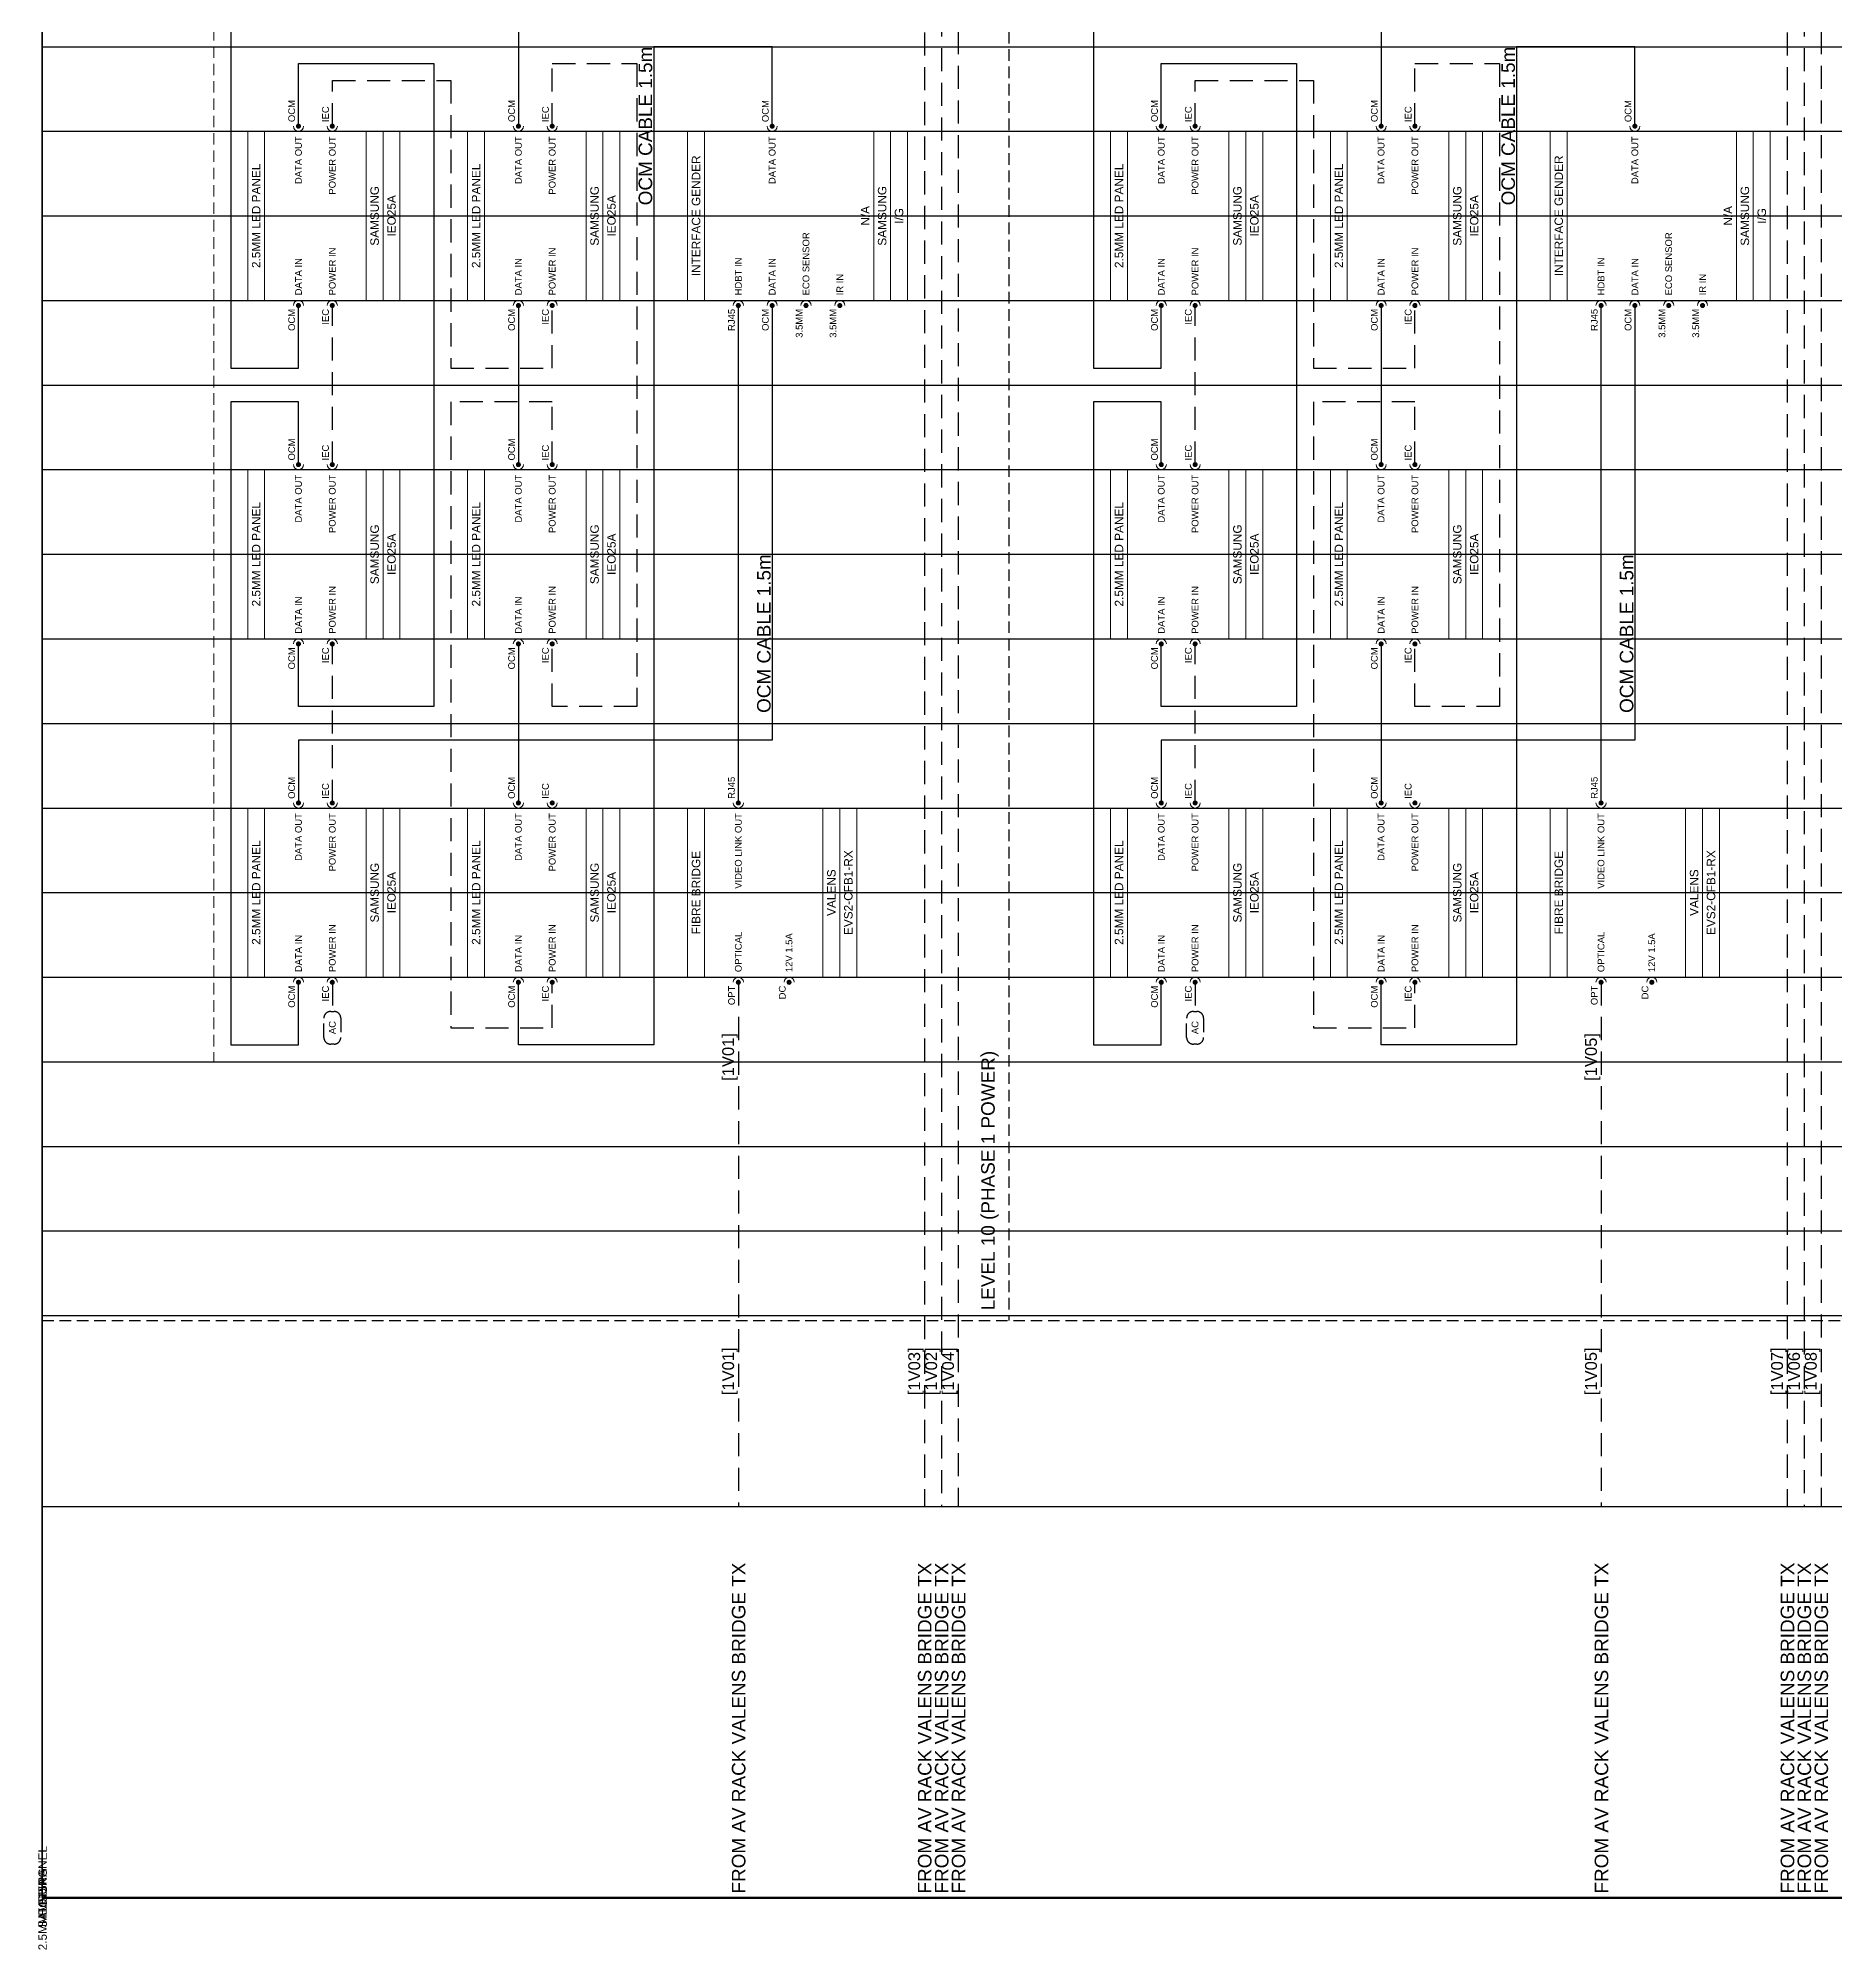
# Model space of a CAD drawing. Header units: millimetres. Extents: x 0 to 592, y -6 to 839.
# Drawn here: x -0.5 to 193.9, y -5.6 to 201.1 of the extents above; entities that cross this region are included whole.
import ezdxf
from ezdxf.enums import TextEntityAlignment as Align

# ---------------------------------------------------------------- set-up
doc = ezdxf.new("R2010")
doc.units = ezdxf.units.MM
doc.linetypes.add('DASHED', pattern=[0.75, 0.5, -0.25])
doc.linetypes.add('DASHED2', pattern=[0.375, 0.25, -0.125])
for name, color, linetype in [('SC - 3 Core Flex', 7, 'DASHED'), ('SC - Cat - Red - AV', 1, 'Continuous'), ('SC - Fibre', 170, 'DASHED'), ('SC - Text', 7, 'Continuous'), ('Text', 7, 'Continuous')]:
    doc.layers.add(name, color=color, linetype=linetype)
doc.layers.add('SC - Equipment', color=7, linetype='Continuous', lineweight=13)
doc.layers.add('SC - Xlines', color=252, linetype='Continuous', plot=False)
doc.styles.add('ARIAL', font='arial.ttf')
doc.styles.get("Standard").update_dxf_attribs({"font": 'arial.ttf'})

# ---------------------------------------------------------------- blocks, each defined once
blk = doc.blocks.new('SAMSUNG I-G CARD - SCHEMATIC')
at = {"layer": 'SC - Equipment'}
for p, q in [((-25, 0), (25, 0)), ((-25, -65), (-25, 0)), ((25, 0), (25, -65)), ((25, -5), (-25, -5)), ((25, -55), (-25, -55)), ((25, -55), (-25, -55)), ((25, -60), (-25, -60)), ((25, -60), (-25, -60)), ((25, -60), (-25, -60)), ((25, -65), (-25, -65))]:
    blk.add_line(p, q, dxfattribs=at)
at = {"layer": 'SC - Equipment', "const_width": 0.7}
for points in [[(-26.1, -15, 1), (-26.9, -15, 1)], [(-26.1, -25, 1), (-26.9, -25, 1)], [(26.1, -25, -1), (26.9, -25, -1)], [(-26.1, -35, 1), (-26.9, -35, 1)], [(-26.1, -45, 1), (-26.9, -45, 1)]]:
    blk.add_lwpolyline(points, format="xyb", close=True, dxfattribs=at)
at = {"layer": 'SC - Equipment'}
for centre, start, end in [((-26.5, -15), 270, 90), ((-26.5, -25), 270, 90), ((26.5, -25), 90, 270), ((-26.5, -35), 270, 90), ((-26.5, -45), 270, 90)]:
    blk.add_arc(centre, 1.5, start, end, dxfattribs=at)
at = {"ltscale": 5}
for tag, p in [('DESCRIPTION', (0, -2.5)), ('BRACKET', (0, -52.5)), ('MAKE', (0, -57.5)), ('MODEL', (0, -62.5))]:
    blk.add_attdef(tag, text='', height=2.5, dxfattribs=at).set_placement(p, align=Align.MIDDLE_CENTER)
at = {"ltscale": 5, "flags": 1}
for tag, p in [('ROOM_TYPE', (45, -5)), ('LOCATION', (45, -10)), ('RACK_EQUIPMENT_(Y/N)', (45, -15)), ('IP_(Y/N)', (45, -30)), ('POE(WATT)', (45, -35)), ('AMP(@240V)', (45, -40)), ('WATT', (45, -45)), ('BTU/H', (45, -50)), ('WEIGHT(KG)', (45, -55)), ('TRANSFORMER_TAPS', (45, -60))]:
    blk.add_attdef(tag, p, '', height=2.5, dxfattribs=at)
at = {"layer": 'SC - Equipment', "ltscale": 5, "char_height": 2}
for s, insert, width, attachment_point in [('RJ45', (-27.5, -13), 5.7736, 6), ('HDBT IN', (-23.5, -15), 23.5, 4), ('OCM', (-27.5, -23), 5.7736, 6), ('OCM', (27.7, -23), 3.7458, 4), ('DATA IN ', (-23.5, -25), 28.0635, 4), ('DATA OUT', (23.5, -25), 23.5, 6), ('3.5MM', (-27.5, -33), 5.7736, 6), ('ECO SENSOR', (-23.5, -35), 23.5, 4), ('3.5MM', (-27.5, -43), 5.7736, 6), ('IR IN', (-23.5, -45), 23.5, 4)]:
    blk.add_mtext(s, dxfattribs=dict(at, insert=insert, width=width, attachment_point=attachment_point))
blk = doc.blocks.new('SAMSUNG LH025IEA - SCHEMATIC')
at = {"layer": 'SC - Equipment'}
for p, q in [((-25, 0), (25, 0)), ((-25, -45), (-25, 0)), ((25, 0), (25, -45)), ((25, -5), (-25, -5)), ((25, -35), (-25, -35)), ((25, -35), (-25, -35)), ((25, -40), (-25, -40)), ((25, -40), (-25, -40)), ((25, -40), (-25, -40)), ((25, -45), (-25, -45))]:
    blk.add_line(p, q, dxfattribs=at)
at = {"layer": 'SC - Equipment', "const_width": 0.7}
for points in [[(-26.1, -15, 1), (-26.9, -15, 1)], [(26.1, -15, -1), (26.9, -15, -1)], [(-26.1, -25, 1), (-26.9, -25, 1)], [(26.1, -25, -1), (26.9, -25, -1)]]:
    blk.add_lwpolyline(points, format="xyb", close=True, dxfattribs=at)
at = {"layer": 'SC - Equipment'}
for centre, start, end in [((-26.5, -15), 270, 90), ((26.5, -15), 90, 270), ((-26.5, -25), 270, 90), ((26.5, -25), 90, 270)]:
    blk.add_arc(centre, 1.5, start, end, dxfattribs=at)
at = {"ltscale": 5}
for tag, p in [('DESCRIPTION', (0, -2.5)), ('MAKE', (0, -37.5)), ('MODEL', (0, -42.5))]:
    blk.add_attdef(tag, text='', height=2.5, dxfattribs=at).set_placement(p, align=Align.MIDDLE_CENTER)
at = {"ltscale": 5, "flags": 1}
for tag, p in [('ROOM_TYPE', (45, -5)), ('LOCATION', (45, -10)), ('RACK_EQUIPMENT_(Y/N)', (45, -15)), ('IP_(Y/N)', (45, -30)), ('POE(WATT)', (45, -35)), ('AMP(@240V)', (45, -40)), ('WATT', (45, -45)), ('BTU/H', (45, -50)), ('WEIGHT(KG)', (45, -55)), ('TRANSFORMER_TAPS', (45, -60))]:
    blk.add_attdef(tag, p, '', height=2.5, dxfattribs=at)
blk.add_attdef('BRACKET', text='', height=2.5, dxfattribs=at).set_placement((0, -32.5), align=Align.MIDDLE_CENTER)
at = {"layer": 'SC - Equipment', "ltscale": 5, "char_height": 2}
for s, insert, width, attachment_point in [('OCM', (-27.5, -13), 5.7736, 6), ('DATA IN', (-23.5, -15), 23.5, 4), ('DATA OUT', (23.5, -15), 23.5, 6), ('OCM', (27.72, -13), 7.1748, 4), ('IEC', (-27.5, -23), 5.7736, 6), ('IEC', (27.72, -23), 7.1748, 4), ('POWER IN', (-23.5, -25), 23.5, 4), ('POWER OUT', (23.5, -25), 23.5, 6)]:
    blk.add_mtext(s, dxfattribs=dict(at, insert=insert, width=width, attachment_point=attachment_point))
blk = doc.blocks.new('VALENS - FIBRE BRIDGE RX')
at = {"layer": 'SC - Equipment'}
for p, q in [((-25, 0), (25, 0)), ((-25, -50), (-25, 0)), ((25, 0), (25, -50)), ((25, -5), (-25, -5)), ((25, -40), (-25, -40)), ((25, -40), (-25, -40)), ((25, -45), (-25, -45)), ((25, -45), (-25, -45)), ((25, -45), (-25, -45)), ((25, -50), (-25, -50))]:
    blk.add_line(p, q, dxfattribs=at)
at = {"layer": 'SC - Equipment', "const_width": 0.7}
for points in [[(-26.1, -15, 1), (-26.9, -15, 1)], [(26.1, -15, -1), (26.9, -15, -1)], [(-26.1, -30, 1), (-26.9, -30, 1)]]:
    blk.add_lwpolyline(points, format="xyb", close=True, dxfattribs=at)
at = {"layer": 'SC - Equipment'}
for centre, start, end in [((-26.5, -15), 270, 90), ((26.5, -15), 90, 270), ((-26.5, -30), 270, 90)]:
    blk.add_arc(centre, 1.5, start, end, dxfattribs=at)
at = {"ltscale": 5}
for tag, p in [('DESCRIPTION', (0, -2.5)), ('MAKE', (0, -42.5)), ('MODEL', (0, -47.5))]:
    blk.add_attdef(tag, text='', height=2.5, dxfattribs=at).set_placement(p, align=Align.MIDDLE_CENTER)
at = {"ltscale": 5, "flags": 1}
for tag, p in [('ROOM_TYPE', (45, -5)), ('LOCATION', (45, -10)), ('RACK_EQUIPMENT_(Y/N)', (45, -15)), ('IP_(Y/N)', (45, -30)), ('POE(WATT)', (45, -35)), ('AMP(@240V)', (45, -40)), ('WATT', (45, -45)), ('BTU/H', (45, -50)), ('WEIGHT(KG)', (45, -55)), ('TRANSFORMER_TAPS', (45, -60))]:
    blk.add_attdef(tag, p, '', height=2.5, dxfattribs=at)
blk.add_attdef('BRACKET', text='', height=2.5, dxfattribs=at).set_placement((0, -37.5), align=Align.MIDDLE_CENTER)
at = {"layer": 'SC - Equipment', "ltscale": 5, "char_height": 2}
for s, insert, width, attachment_point in [('OPT', (-27.5, -13), 5.7736, 6), ('OPTICAL', (-23.5, -15), 31.9845, 4), ('VIDEO LINK OUT', (23.5, -15), 23.5, 6), ('RJ45', (27.72, -13), 7.1748, 4), ('DC', (-27.5, -28), 5.7736, 6), ('12V 1.5A', (-23.5, -30), 23.5, 4)]:
    blk.add_mtext(s, dxfattribs=dict(at, insert=insert, width=width, attachment_point=attachment_point))
blk = doc.blocks.new('*E6')
at = {"ltscale": 5}
for s, height in [('2.5MM LED PANEL', 0.9145), ('SAMSUNG', 0.915), ('IEO25A', 0.915)]:
    blk.add_text(s, height=height, rotation=90, dxfattribs=at).set_placement((-22.18, -830.29), align=Align.MIDDLE_CENTER)
blk = doc.blocks.new('*E7')
at = {"ltscale": 5}
for s, height in [('2.5MM LED PANEL', 0.9145), ('SAMSUNG', 0.915), ('IEO25A', 0.915)]:
    blk.add_text(s, height=height, rotation=90, dxfattribs=at).set_placement((-45.96, -830.29), align=Align.MIDDLE_CENTER)
blk = doc.blocks.new('*E8')
at = {"ltscale": 5}
for s, height in [('2.5MM LED PANEL', 0.9145), ('SAMSUNG', 0.915), ('IEO25A', 0.915)]:
    blk.add_text(s, height=height, rotation=90, dxfattribs=at).set_placement((-115.47, -830.29), align=Align.MIDDLE_CENTER)
blk = doc.blocks.new('*E9')
at = {"ltscale": 5}
for s, height in [('2.5MM LED PANEL', 0.9145), ('SAMSUNG', 0.915), ('IEO25A', 0.915)]:
    blk.add_text(s, height=height, rotation=90, dxfattribs=at).set_placement((-139.24, -830.29), align=Align.MIDDLE_CENTER)
blk = doc.blocks.new('*E10')
at = {"ltscale": 5}
for s, height in [('2.5MM LED PANEL', 0.9145), ('SAMSUNG', 0.915), ('IEO25A', 0.915)]:
    blk.add_text(s, height=height, rotation=90, dxfattribs=at).set_placement((-208.75, -830.29), align=Align.MIDDLE_CENTER)
blk = doc.blocks.new('*E11')
at = {"ltscale": 5}
for s, height in [('2.5MM LED PANEL', 0.9145), ('SAMSUNG', 0.915), ('IEO25A', 0.915)]:
    blk.add_text(s, height=height, rotation=90, dxfattribs=at).set_placement((-232.53, -830.29), align=Align.MIDDLE_CENTER)
blk = doc.blocks.new('*E12')
at = {"ltscale": 5}
for s, height in [('2.5MM LED PANEL', 0.9145), ('SAMSUNG', 0.915), ('IEO25A', 0.915)]:
    blk.add_text(s, height=height, rotation=90, dxfattribs=at).set_placement((-302.03, -830.29), align=Align.MIDDLE_CENTER)
blk = doc.blocks.new('*E13')
at = {"ltscale": 5}
for s, height in [('2.5MM LED PANEL', 0.9145), ('SAMSUNG', 0.915), ('IEO25A', 0.915)]:
    blk.add_text(s, height=height, rotation=90, dxfattribs=at).set_placement((-325.81, -830.29), align=Align.MIDDLE_CENTER)
blk = doc.blocks.new('*E14')
at = {"ltscale": 5}
for s, height in [('EVS2-CFB1-RX', 0.9145), ('FIBRE BRIDGE', 0.9145), ('VALENS', 0.915)]:
    blk.add_text(s, height=height, rotation=90, dxfattribs=at).set_placement((-69.74, -830.29), align=Align.MIDDLE_CENTER)
blk = doc.blocks.new('*E15')
at = {"ltscale": 5}
for s, height in [('EVS2-CFB1-RX', 0.9145), ('FIBRE BRIDGE', 0.9145), ('VALENS', 0.915)]:
    blk.add_text(s, height=height, rotation=90, dxfattribs=at).set_placement((-349.59, -830.29), align=Align.MIDDLE_CENTER)
blk = doc.blocks.new('*E16')
at = {"ltscale": 5}
for s, height in [('EVS2-CFB1-RX', 0.9145), ('FIBRE BRIDGE', 0.9145), ('VALENS', 0.915)]:
    blk.add_text(s, height=height, rotation=90, dxfattribs=at).set_placement((-256.31, -830.29), align=Align.MIDDLE_CENTER)
blk = doc.blocks.new('*E17')
at = {"ltscale": 5}
for s, height in [('EVS2-CFB1-RX', 0.9145), ('FIBRE BRIDGE', 0.9145), ('VALENS', 0.915)]:
    blk.add_text(s, height=height, rotation=90, dxfattribs=at).set_placement((-163.02, -830.29), align=Align.MIDDLE_CENTER)

msp = doc.modelspace()

# ---------------------------------------------------------------- linework, layer by layer
at = {"color": 31, "linetype": 'DASHED2', "ltscale": 5}
msp.add_line((104.49, 839.28), (104.49, 62.45), dxfattribs=at)
at = {"color": 30, "linetype": 'DASHED2', "ltscale": 5}
msp.add_line((-0.03, 62.45), (519.95, 62.45), dxfattribs=at)
at = {"linetype": 'Continuous', "ltscale": 5}
msp.add_lwpolyline([(-0.03, -0.01), (519.95, -0.01), (519.95, 839.36), (-0.03, 839.36)], close=True, dxfattribs=at)
at = {"ltscale": 5}
for points in [[(27.67, 228.15), (27.67, 234.92), (20.35, 234.92), (20.35, 165.41), (27.67, 165.41), (27.67, 172.18)], [(120.95, 228.15), (120.95, 234.92), (113.64, 234.92), (113.64, 165.41), (120.95, 165.41), (120.95, 172.18)], [(51.45, 208.76), (51.45, 191.57)], [(144.73, 208.76), (144.73, 191.57)], [(78.88, 191.57), (78.88, 200.17), (66.08, 200.17), (66.08, 92.25), (51.45, 92.25), (51.45, 99.02)], [(172.17, 191.57), (172.17, 200.17), (159.36, 200.17), (159.36, 92.25), (144.73, 92.25), (144.73, 99.02)], [(27.67, 191.57), (27.67, 198.34), (42.3, 198.34), (42.3, 128.83), (27.67, 128.83), (27.67, 135.6)], [(120.95, 191.57), (120.95, 198.34), (135.59, 198.34), (135.59, 128.83), (120.95, 128.83), (120.95, 135.6)], [(78.88, 172.18), (78.88, 125.18), (27.67, 125.18), (27.67, 118.41)], [(51.45, 172.18), (51.45, 154.99)], [(172.17, 172.18), (172.17, 125.18), (120.95, 125.18), (120.95, 118.41)], [(144.73, 172.18), (144.73, 154.99)], [(27.67, 154.99), (27.67, 161.76), (20.35, 161.76), (20.35, 92.25), (27.67, 92.25), (27.67, 99.02)], [(120.95, 154.99), (120.95, 161.76), (113.64, 161.76), (113.64, 92.25), (120.95, 92.25), (120.95, 99.02)], [(51.45, 135.6), (51.45, 118.41)], [(144.73, 135.6), (144.73, 118.41)]]:
    msp.add_lwpolyline(points, dxfattribs=at)
at = {"layer": 'SC - 3 Core Flex', "ltscale": 5}
for points in [[(31.33, 191.57), (31.33, 196.51), (44.13, 196.51), (44.13, 165.41), (55.11, 165.41), (55.11, 172.18)], [(55.11, 191.57), (55.11, 198.34), (64.25, 198.34), (64.25, 128.83), (55.11, 128.83), (55.11, 135.6)], [(124.61, 191.57), (124.61, 196.51), (137.42, 196.51), (137.42, 165.41), (148.39, 165.41), (148.39, 172.18)], [(148.39, 191.57), (148.39, 198.34), (157.54, 198.34), (157.54, 128.83), (148.39, 128.83), (148.39, 135.6)], [(31.33, 154.99), (31.33, 172.18)], [(124.61, 154.99), (124.61, 172.18)], [(55.11, 154.99), (55.11, 161.76), (44.13, 161.76), (44.13, 94.08), (55.11, 94.08), (55.11, 99.02)], [(148.39, 154.99), (148.39, 161.76), (137.42, 161.76), (137.42, 94.08), (148.39, 94.08), (148.39, 99.02)], [(31.33, 118.41), (31.33, 135.6)], [(124.61, 118.41), (124.61, 135.6)], [(31.33, 99.02), (31.33, 95.87)], [(124.61, 99.02), (124.61, 95.87)]]:
    msp.add_lwpolyline(points, dxfattribs=at)
at = {"layer": 'SC - 3 Core Flex', "ltscale": 3}
for points in [[(30.41, 93.06), (30.41, 95.14, -0.414214), (31.15, 95.87), (31.51, 95.87, -0.414214), (32.24, 95.14), (32.24, 93.06, -0.414214), (31.51, 92.33), (31.15, 92.33, -0.414214)], [(123.7, 93.06), (123.7, 95.14, -0.414214), (124.43, 95.87), (124.79, 95.87, -0.414214), (125.53, 95.14), (125.53, 93.06, -0.414214), (124.79, 92.33), (124.43, 92.33, -0.414214)]]:
    msp.add_lwpolyline(points, format="xyb", close=True, dxfattribs=at)
at = {"layer": 'SC - Cat - Red - AV', "ltscale": 5}
for points in [[(75.23, 118.41), (75.23, 172.18)], [(168.51, 118.41), (168.51, 172.18)]]:
    msp.add_lwpolyline(points, dxfattribs=at)
at = {"layer": 'SC - Equipment', "color": 251, "linetype": 'DASHED2', "ltscale": 5, "true_color": 0x636466}
msp.add_lwpolyline([(18.52, 273.33), (18.52, 90.42), (384.34, 90.42), (384.34, 273.33)], close=True, dxfattribs=at)
at = {"layer": 'SC - Fibre', "ltscale": 5}
for points in [[(99, 839.36), (99, 42.33)], [(192.29, 839.36), (192.29, 42.33)], [(75.23, 830.65), (75.23, 803.77), (97.18, 803.77), (97.18, 42.33)], [(168.51, 830.65), (168.51, 803.77), (190.46, 803.77), (190.46, 42.33)], [(75.23, 464.84), (75.23, 437.95), (95.35, 437.95), (95.35, 42.33)], [(168.51, 464.84), (168.51, 437.95), (188.63, 437.95), (188.63, 42.33)], [(75.23, 99.02), (75.23, 42.33)], [(168.51, 99.02), (168.51, 42.33)]]:
    msp.add_lwpolyline(points, dxfattribs=at)
at = {"layer": 'SC - Xlines', "ltscale": 5, "transparency": 33554687}
for points in [[(-0.03, 0.06), (-0.03, 839.36)], [(-0.03, 0.06), (-0.03, 839.36)], [(519.95, 0.06), (-0.03, 0.06)], [(519.95, 0.06), (-0.03, 0.06)]]:
    msp.add_lwpolyline(points, dxfattribs=at)
at = {"layer": 'SC - Xlines', "ltscale": 5}
for points in [[(-0.03, 200.17), (519.95, 200.17)], [(-0.03, 181.88), (519.95, 181.88)], [(-0.03, 163.59), (519.95, 163.59)], [(-0.03, 145.29), (519.95, 145.29)], [(-0.03, 127), (519.95, 127)], [(-0.03, 108.71), (519.95, 108.71)], [(-0.03, 90.42), (519.95, 90.42)], [(-0.03, 72.13), (519.95, 72.13)], [(-0.03, 42.33), (519.95, 42.33)]]:
    msp.add_lwpolyline(points, dxfattribs=at)
at = {"layer": 'SC - Xlines', "color": 250, "ltscale": 5}
for points in [[(-0.03, 191.02), (519.95, 191.02)], [(-0.03, 172.73), (519.95, 172.73)], [(-0.03, 154.44), (519.95, 154.44)], [(-0.03, 136.15), (519.95, 136.15)], [(-0.03, 117.86), (519.95, 117.86)], [(-0.03, 99.57), (519.95, 99.57)], [(-0.03, 81.28), (519.95, 81.28)], [(-0.03, 62.99), (519.95, 62.99)]]:
    msp.add_lwpolyline(points, dxfattribs=at)

# ---------------------------------------------------------------- block references
at = {"ltscale": 5}
for name, p in [('*E6', (22.18, 830.29)), ('*E7', (45.96, 830.29)), ('*E8', (115.47, 830.29)), ('*E9', (139.24, 830.29)), ('*E10', (208.75, 830.29)), ('*E11', (232.53, 830.29)), ('*E12', (302.03, 830.29)), ('*E13', (325.81, 830.29)), ('*E14', (69.74, 830.29)), ('*E15', (349.59, 830.29)), ('*E16', (256.31, 830.29)), ('*E17', (163.02, 830.29))]:
    msp.add_blockref(name, p, dxfattribs=at)
at = {"ltscale": 5, "xscale": 0.3658170103836395, "yscale": 0.3658170103836395, "zscale": 0.3658170103836395, "rotation": 90.00000000000001}
for name, p, values in [('SAMSUNG LH025IEA - SCHEMATIC', (22.18, 181.88), {'DESCRIPTION': '2.5MM LED PANEL', 'MAKE': 'SAMSUNG', 'MODEL': 'IEO25A'}), ('SAMSUNG LH025IEA - SCHEMATIC', (45.96, 181.88), {'DESCRIPTION': '2.5MM LED PANEL', 'MAKE': 'SAMSUNG', 'MODEL': 'IEO25A'}), ('SAMSUNG I-G CARD - SCHEMATIC', (69.74, 181.88), {'DESCRIPTION': 'INTERFACE GENDER', 'MAKE': 'SAMSUNG', 'MODEL': 'I/G', 'BRACKET': 'N/A'}), ('SAMSUNG LH025IEA - SCHEMATIC', (115.47, 181.88), {'DESCRIPTION': '2.5MM LED PANEL', 'MAKE': 'SAMSUNG', 'MODEL': 'IEO25A'}), ('SAMSUNG LH025IEA - SCHEMATIC', (139.24, 181.88), {'DESCRIPTION': '2.5MM LED PANEL', 'MAKE': 'SAMSUNG', 'MODEL': 'IEO25A'}), ('SAMSUNG I-G CARD - SCHEMATIC', (163.02, 181.88), {'DESCRIPTION': 'INTERFACE GENDER', 'MAKE': 'SAMSUNG', 'MODEL': 'I/G', 'BRACKET': 'N/A'}), ('SAMSUNG LH025IEA - SCHEMATIC', (22.18, 145.29), {'DESCRIPTION': '2.5MM LED PANEL', 'MAKE': 'SAMSUNG', 'MODEL': 'IEO25A'}), ('SAMSUNG LH025IEA - SCHEMATIC', (45.96, 145.29), {'DESCRIPTION': '2.5MM LED PANEL', 'MAKE': 'SAMSUNG', 'MODEL': 'IEO25A'}), ('SAMSUNG LH025IEA - SCHEMATIC', (115.47, 145.29), {'DESCRIPTION': '2.5MM LED PANEL', 'MAKE': 'SAMSUNG', 'MODEL': 'IEO25A'}), ('SAMSUNG LH025IEA - SCHEMATIC', (139.24, 145.29), {'DESCRIPTION': '2.5MM LED PANEL', 'MAKE': 'SAMSUNG', 'MODEL': 'IEO25A'}), ('SAMSUNG LH025IEA - SCHEMATIC', (22.18, 108.71), {'DESCRIPTION': '2.5MM LED PANEL', 'MAKE': 'SAMSUNG', 'MODEL': 'IEO25A'}), ('SAMSUNG LH025IEA - SCHEMATIC', (45.96, 108.71), {'DESCRIPTION': '2.5MM LED PANEL', 'MAKE': 'SAMSUNG', 'MODEL': 'IEO25A'}), ('VALENS - FIBRE BRIDGE RX', (69.74, 108.71), {'DESCRIPTION': 'FIBRE BRIDGE', 'MAKE': 'VALENS', 'MODEL': 'EVS2-CFB1-RX'}), ('SAMSUNG LH025IEA - SCHEMATIC', (115.47, 108.71), {'DESCRIPTION': '2.5MM LED PANEL', 'MAKE': 'SAMSUNG', 'MODEL': 'IEO25A'}), ('SAMSUNG LH025IEA - SCHEMATIC', (139.24, 108.71), {'DESCRIPTION': '2.5MM LED PANEL', 'MAKE': 'SAMSUNG', 'MODEL': 'IEO25A'}), ('VALENS - FIBRE BRIDGE RX', (163.02, 108.71), {'DESCRIPTION': 'FIBRE BRIDGE', 'MAKE': 'VALENS', 'MODEL': 'EVS2-CFB1-RX'})]:
    msp.add_blockref(name, p, dxfattribs=at).add_auto_attribs(values)

# ---------------------------------------------------------------- texts
at = {"layer": 'SC - Equipment', "color": 251, "linetype": 'DASHED2', "ltscale": 5, "true_color": 0x636466, "char_height": 1.4633, "attachment_point": 9, "rotation": 90, "style": 'ARIAL'}
for insert in [(65.93, 200.17), (159.22, 200.17), (78.74, 145.29), (172.02, 145.29)]:
    msp.add_mtext('OCM CABLE 1.5m', dxfattribs=dict(at, insert=insert))
at = {"layer": 'SC - Text', "rotation": 90}
for s, insert, char_height, width, attachment_point in [('[1V01]', (75.15, 93.53), 1.28, 5.3688, 9), ('[1V05]', (168.44, 93.53), 1.28, 5.3688, 9), ('[1V01]', (75.15, 56.96), 1.28, 4.7538, 8), ('[1V03]', (95.27, 56.96), 1.28, 4.7538, 8), ('[1V02]', (97.1, 56.96), 1.28, 4.7538, 8), ('[1V04]', (98.93, 56.96), 1.28, 4.7538, 8), ('[1V05]', (168.44, 56.96), 1.28, 4.7538, 8), ('[1V07]', (188.56, 56.96), 1.28, 4.7538, 8), ('[1V06]', (190.39, 56.96), 1.28, 4.7538, 8), ('[1V08]', (192.21, 56.96), 1.28, 4.7538, 8), ('FROM AV RACK VALENS BRIDGE TX', (75.27, 0.5), 1.4633, 35.7216, 4), ('FROM AV RACK VALENS BRIDGE TX', (95.39, 0.5), 1.4633, 35.7216, 4), ('FROM AV RACK VALENS BRIDGE TX', (97.22, 0.5), 1.4633, 35.7216, 4), ('FROM AV RACK VALENS BRIDGE TX', (99.05, 0.5), 1.4633, 35.7216, 4), ('FROM AV RACK VALENS BRIDGE TX', (168.56, 0.5), 1.4633, 35.7216, 4), ('FROM AV RACK VALENS BRIDGE TX', (188.67, 0.5), 1.4633, 35.7216, 4), ('FROM AV RACK VALENS BRIDGE TX', (190.5, 0.5), 1.4633, 35.7216, 4), ('FROM AV RACK VALENS BRIDGE TX', (192.33, 0.5), 1.4633, 35.7216, 4)]:
    msp.add_mtext(s, dxfattribs=dict(at, insert=insert, char_height=char_height, width=width, attachment_point=attachment_point))
at = {"layer": 'SC - Text', "insert": (103.39, 63.55), "char_height": 1.4633, "attachment_point": 7, "rotation": 90, "style": 'ARIAL'}
msp.add_mtext('LEVEL 10 (PHASE 1 POWER)', dxfattribs=at)
at = {"layer": 'Text', "char_height": 0.732, "width": 52.6671, "attachment_point": 5, "rotation": 90}
for insert in [(31.33, 94.12), (124.61, 94.12)]:
    msp.add_mtext('AC', dxfattribs=dict(at, insert=insert))

doc.saveas('drawing.dxf')
